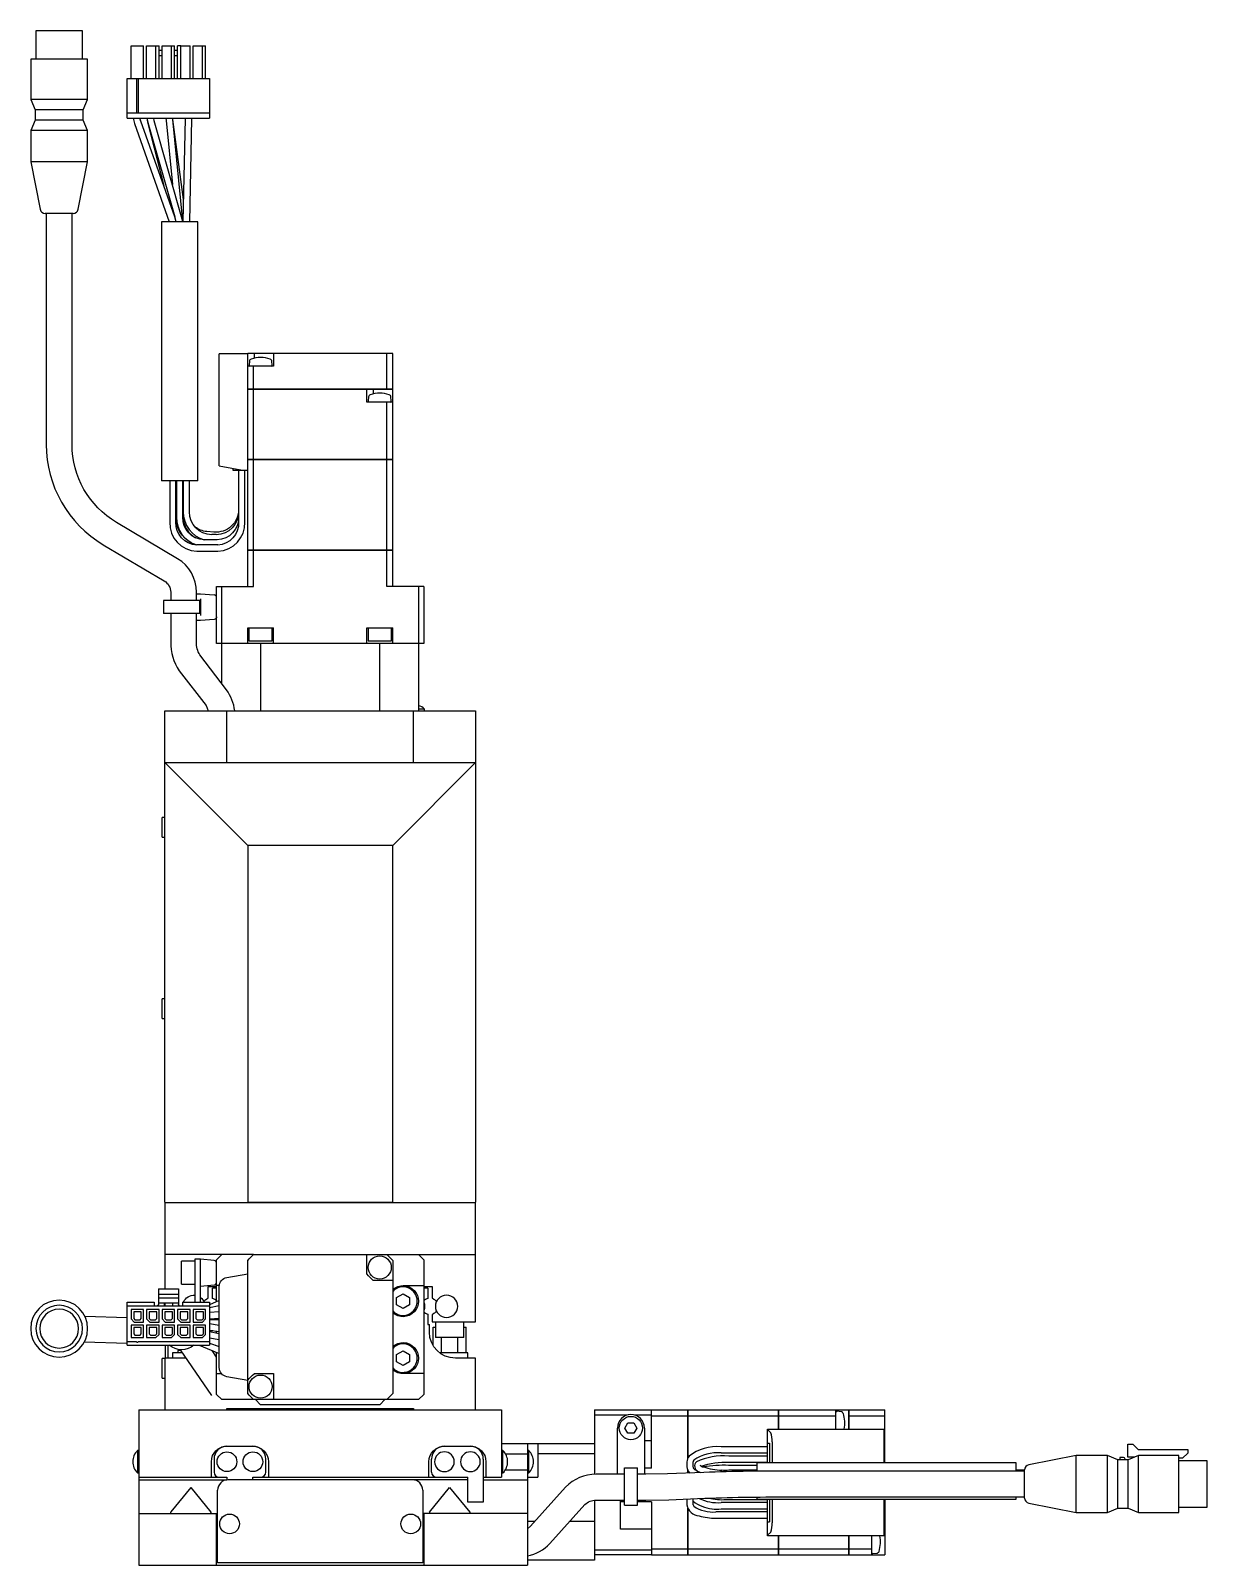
# Model space of a CAD drawing. Extents: x 0 to 994, y -8 to 791.
# Drawn here: x 767.3 to 994.5, y 253.1 to 549.4 of the extents above; entities that cross this region are included whole.
import ezdxf

# ---------------------------------------------------------------- set-up
doc = ezdxf.new("R2010")
doc.units = 0
doc.header["$LTSCALE"] = 0.5
doc.layers.add('MSM_CONTINUOUS', color=7, linetype='CONTINUOUS')

msp = doc.modelspace()

# ---------------------------------------------------------------- linework, layer by layer
at = {"layer": 'MSM_CONTINUOUS'}
for p, q in [((777.28, 549.44), (768.28, 549.44)), ((768.28, 549.44), (768.28, 543.94)), ((777.28, 543.94), (777.28, 549.44)), ((786.66, 546.54), (789.06, 546.54)), ((786.66, 540.19), (786.66, 546.54)), ((789.06, 540.19), (789.06, 546.54)), ((789.66, 540.19), (789.66, 546.54)), ((789.66, 546.54), (791.46, 546.54)), ((791.46, 540.19), (791.46, 546.54)), ((791.46, 546.54), (792.06, 546.54)), ((792.06, 540.19), (792.06, 546.54)), ((792.06, 545.65), (792.66, 545.65)), ((792.66, 546.54), (794.46, 546.54)), ((792.66, 540.19), (792.66, 546.54)), ((794.46, 540.19), (794.46, 546.54)), ((794.46, 546.54), (795.06, 546.54)), ((795.06, 540.19), (795.06, 546.54)), ((795.06, 545.65), (795.66, 545.65)), ((795.66, 540.19), (795.66, 546.54)), ((796.26, 546.54), (795.66, 546.54)), ((796.26, 540.19), (796.26, 546.54)), ((796.26, 546.54), (798.06, 546.54)), ((798.06, 540.19), (798.06, 546.54)), ((798.66, 546.54), (800.46, 546.54)), ((798.66, 540.19), (798.66, 546.54)), ((800.46, 540.19), (800.46, 546.54)), ((800.46, 546.54), (801.06, 546.54)), ((801.06, 540.19), (801.06, 546.54)), ((778.28, 543.94), (767.28, 543.94)), ((767.28, 543.94), (767.28, 536.14)), ((778.28, 536.14), (778.28, 543.94)), ((792.06, 544.65), (792.66, 544.65)), ((795.06, 544.65), (795.66, 544.65)), ((785.93, 532.54), (785.93, 540.19)), ((785.93, 540.19), (801.78, 540.19)), ((787.71, 540.19), (787.71, 533.56)), ((788.01, 540.19), (788.01, 533.56)), ((801.78, 540.19), (801.78, 532.54)), ((778.28, 536.14), (767.28, 536.14)), ((767.28, 536.14), (768.13, 534.14)), ((777.43, 534.14), (768.13, 534.14)), ((768.13, 534.14), (768.13, 532.14)), ((777.43, 534.14), (778.28, 536.14)), ((777.43, 532.14), (777.43, 534.14)), ((785.93, 533.56), (801.78, 533.56)), ((768.13, 532.14), (767.28, 530.14)), ((777.43, 532.14), (768.13, 532.14)), ((778.28, 530.14), (777.43, 532.14)), ((785.93, 532.54), (801.78, 532.54)), ((787.04, 532.55), (787.31, 531.51)), ((787.31, 531.51), (794.04, 512.54)), ((788.53, 531.94), (788.37, 532.54)), ((788.53, 531.93), (788.37, 532.54)), ((795.09, 513.47), (788.53, 531.94)), ((789.71, 532.54), (789.85, 531.78)), ((789.72, 532.54), (789.9, 531.69)), ((789.85, 531.78), (792.96, 519.47)), ((789.9, 531.69), (795.09, 513.48)), ((791.15, 532.04), (791.04, 532.54)), ((796.68, 512.62), (791.15, 532.04)), ((793.39, 532.54), (793.42, 532.13)), ((793.42, 532.13), (794.66, 519.72)), ((794.71, 532.26), (794.69, 532.54)), ((794.72, 532.3), (794.69, 532.54)), ((796.67, 512.66), (794.71, 532.26)), ((796.77, 516.84), (794.72, 532.3)), ((797.08, 532.46), (796.68, 512.62)), ((797.08, 532.54), (797.08, 532.46)), ((797.08, 532.54), (797.08, 532.39)), ((797.98, 512.54), (798.38, 532.43)), ((798.38, 532.43), (798.38, 532.54)), ((778.28, 530.14), (767.28, 530.14)), ((767.28, 530.14), (767.28, 524.14)), ((778.28, 524.14), (778.28, 530.14)), ((778.28, 524.14), (767.28, 524.14)), ((767.28, 524.14), (769.09, 514.95)), ((776.47, 514.95), (778.28, 524.14)), ((775.49, 514.14), (770.07, 514.14)), ((770.28, 514.14), (770.28, 469.53)), ((775.28, 469.53), (775.28, 514.14)), ((795.38, 512.54), (795.09, 513.47)), ((796.69, 512.54), (796.68, 512.62)), ((799.53, 512.54), (792.53, 512.54)), ((792.53, 512.54), (792.53, 462.54)), ((799.53, 462.54), (799.53, 512.54)), ((803.68, 465.4), (803.68, 487.04)), ((809.18, 487.04), (803.68, 487.04)), ((809.18, 449.14), (809.18, 487.14)), ((837.18, 487.14), (809.18, 487.14)), ((810.43, 487.14), (810.43, 486.2)), ((814.18, 487.14), (814.18, 484.64)), ((836.02, 480.25), (836.02, 487.14)), ((837.18, 480.25), (837.18, 487.14)), ((814.18, 484.64), (809.18, 484.64)), ((809.52, 485.61), (809.45, 484.85)), ((810.33, 480.25), (810.33, 484.64)), ((813.91, 484.85), (813.84, 485.61)), ((809.18, 480.25), (837.18, 480.25)), ((837.18, 480.24), (809.18, 480.24)), ((809.19, 480.24), (809.19, 480.25)), ((810.33, 466.64), (810.33, 480.24)), ((810.34, 480.24), (810.34, 480.25)), ((832.18, 477.74), (832.18, 480.24)), ((833.43, 480.24), (833.43, 479.31)), ((836.01, 480.24), (836.01, 480.25)), ((837.17, 480.24), (837.17, 480.25)), ((837.18, 466.64), (837.18, 480.24)), ((837.18, 477.74), (832.18, 477.74)), ((832.52, 478.72), (832.45, 477.96)), ((836.02, 466.64), (836.02, 477.74)), ((836.91, 477.96), (836.84, 478.72)), ((803.68, 465.4), (808.58, 464.54)), ((809.18, 466.64), (837.18, 466.64)), ((837.18, 466.63), (809.18, 466.63)), ((809.19, 466.64), (809.19, 466.63)), ((810.33, 449.14), (810.33, 466.63)), ((810.34, 466.64), (810.34, 466.63)), ((836.01, 466.64), (836.01, 466.63)), ((836.02, 449.14), (836.02, 466.63)), ((837.17, 466.64), (837.17, 466.63)), ((837.18, 449.14), (837.18, 466.63)), ((799.53, 462.54), (792.53, 462.54)), ((794.13, 462.54), (794.13, 454.54)), ((795.33, 454.54), (795.33, 462.54)), ((795.43, 462.54), (795.43, 455.54)), ((796.63, 455.54), (796.63, 462.54)), ((796.73, 462.54), (796.73, 455.54)), ((797.93, 456.54), (797.93, 462.54)), ((806.38, 464.54), (806.38, 464.93)), ((809.18, 464.54), (806.38, 464.54)), ((807.43, 464.54), (807.43, 454.54)), ((808.63, 454.54), (808.63, 464.54)), ((807.43, 457.02), (807.42, 456.78)), ((795.64, 447.49), (783.85, 454.48)), ((795.53, 454), (795.76, 453.59)), ((796.79, 454.8), (796.63, 456.04)), ((796.73, 455.54), (796.79, 454.78)), ((803.27, 451.14), (800.79, 451.14)), ((802.66, 452.61), (801.28, 452.74)), ((803.12, 452.14), (802.24, 452.14)), ((781.3, 450.18), (793.08, 443.19)), ((799.33, 450.15), (799.37, 450.14)), ((803.43, 450.14), (799.33, 450.14)), ((799.33, 448.94), (803.43, 448.94)), ((809.18, 449.14), (837.18, 449.14)), ((809.18, 442.14), (809.18, 449.13)), ((837.18, 449.13), (809.18, 449.13)), ((809.19, 449.14), (809.19, 449.13)), ((810.33, 442.14), (810.33, 449.13)), ((810.34, 449.14), (810.34, 449.13)), ((836.01, 449.14), (836.01, 449.13)), ((836.02, 442.14), (836.02, 449.13)), ((837.17, 449.14), (837.17, 449.13)), ((837.18, 442.14), (837.18, 449.13)), ((803.18, 431.14), (803.18, 442.14)), ((803.18, 442.14), (810.33, 442.14)), ((804.18, 423.38), (804.18, 442.14)), ((843.18, 442.14), (836.02, 442.14)), ((842.18, 442.14), (842.18, 418.14)), ((843.18, 442.14), (843.18, 431.14)), ((799.91, 439.39), (792.91, 439.39)), ((792.91, 439.39), (792.91, 436.89)), ((794.31, 441.04), (794.31, 439.39)), ((799.31, 439.39), (799.31, 441.04)), ((799.31, 440.74), (800.08, 440.74)), ((799.91, 436.89), (799.91, 439.39)), ((800.08, 440.74), (802.72, 440.51)), ((800.08, 439.74), (800.08, 436.53)), ((799.91, 436.89), (792.91, 436.89)), ((794.31, 436.89), (794.31, 431.41)), ((799.31, 431.41), (799.31, 436.89)), ((802.72, 435.77), (800.08, 435.54)), ((800.08, 435.54), (799.31, 435.54)), ((809.18, 434.14), (814.18, 434.14)), ((809.18, 431.14), (809.18, 434.14)), ((809.43, 434.14), (809.43, 431.64)), ((813.93, 431.64), (813.93, 434.14)), ((814.18, 431.14), (814.18, 434.14)), ((832.18, 434.14), (837.18, 434.14)), ((832.18, 431.14), (832.18, 434.14)), ((832.43, 434.14), (832.43, 431.64)), ((836.93, 431.64), (836.93, 434.14)), ((837.18, 431.14), (837.18, 434.14)), ((843.18, 431.14), (803.18, 431.14)), ((809.43, 431.64), (813.93, 431.64)), ((811.68, 431.14), (811.68, 418.14)), ((832.43, 431.64), (836.93, 431.64)), ((834.68, 418.14), (834.68, 431.14)), ((805.12, 422.16), (799.94, 428.91)), ((795.97, 425.87), (801.15, 419.12)), ((793.18, 418.14), (853.18, 418.14)), ((793.18, 323.24), (793.18, 418.14)), ((801.15, 419.12), (801.58, 418.14)), ((805.18, 408.14), (805.18, 418.14)), ((841.18, 408.14), (841.18, 418.14)), ((843.33, 418.43), (842.18, 418.43)), ((843.33, 418.14), (843.33, 418.43)), ((853.18, 418.14), (853.18, 323.24)), ((809.18, 392.14), (793.18, 408.14)), ((793.18, 408.14), (853.18, 408.14)), ((853.18, 408.14), (837.18, 392.14)), ((792.68, 393.74), (792.68, 397.54)), ((793.18, 397.54), (792.68, 397.54)), ((792.68, 393.74), (793.18, 393.74)), ((837.18, 392.14), (809.18, 392.14)), ((809.18, 392.14), (809.18, 323.24)), ((837.18, 323.24), (837.18, 392.14)), ((792.68, 358.74), (792.68, 362.54)), ((793.18, 362.54), (792.68, 362.54)), ((792.68, 358.74), (793.18, 358.74)), ((793.18, 323.24), (793.28, 323.14)), ((853.18, 323.14), (793.18, 323.14)), ((793.18, 323.14), (793.18, 306.52)), ((809.08, 323.14), (809.18, 323.24)), ((809.18, 323.24), (837.18, 323.24)), ((837.18, 323.24), (837.28, 323.14)), ((853.08, 323.14), (853.18, 323.24)), ((853.18, 300.14), (853.18, 323.14)), ((810.33, 313.14), (793.18, 313.14)), ((796.38, 307.39), (796.38, 311.89)), ((798.98, 311.89), (796.38, 311.89)), ((798.98, 312.24), (798.98, 303.95)), ((800.08, 312.24), (798.98, 312.24)), ((800.08, 303.95), (800.08, 312.24)), ((802.72, 312.01), (800.08, 312.24)), ((804.18, 313.14), (803.18, 312.14)), ((803.18, 304.03), (803.18, 312.14)), ((809.18, 286.29), (809.18, 311.98)), ((810.33, 313.14), (836.02, 313.14)), ((832.18, 309.39), (832.18, 313.14)), ((836.02, 313.14), (853.18, 313.14)), ((837.18, 311.98), (837.18, 286.29)), ((843.18, 312.14), (842.18, 313.14)), ((843.18, 312.14), (843.18, 286.14)), ((805.17, 308.73), (809.18, 309.44)), ((791.93, 306.52), (791.93, 303.49)), ((791.93, 306.52), (795.79, 306.52)), ((791.93, 305.5), (795.79, 305.5)), ((795.79, 306.52), (795.79, 303.49)), ((796.38, 307.39), (798.98, 307.39)), ((800.08, 307.04), (802.72, 307.27)), ((801.58, 306.94), (803.18, 306.94)), ((801.58, 304.75), (801.58, 306.94)), ((802.38, 304.67), (802.38, 306.64)), ((803.18, 306.64), (802.38, 306.64)), ((803.69, 307.14), (803.18, 307.14)), ((803.68, 291.32), (803.68, 306.96)), ((837.18, 308.14), (833.43, 308.14)), ((837.93, 304.86), (839.18, 305.58)), ((839.18, 307.14), (843.18, 307.14)), ((839.18, 305.58), (840.43, 304.86)), ((843.18, 306.94), (844.78, 306.94)), ((843.98, 306.64), (843.18, 306.64)), ((843.98, 306.64), (843.98, 304.67)), ((844.78, 306.94), (844.78, 304.75)), ((785.93, 295.67), (785.93, 303.95)), ((785.93, 303.95), (791.13, 303.95)), ((785.93, 303.24), (801.78, 303.24)), ((786.66, 302.51), (786.66, 300.71)), ((789.06, 302.51), (786.66, 302.51)), ((789.06, 300.11), (789.06, 302.51)), ((789.66, 302.51), (789.66, 300.71)), ((792.06, 302.51), (789.66, 302.51)), ((791.13, 303.95), (791.13, 303.24)), ((791.93, 304.8), (795.79, 304.8)), ((791.93, 303.8), (795.79, 303.8)), ((792.06, 300.11), (792.06, 302.51)), ((792.66, 302.51), (792.66, 300.71)), ((795.06, 302.51), (792.66, 302.51)), ((793.03, 303.8), (793.03, 303.24)), ((793.18, 303.8), (793.18, 303.24)), ((794.68, 303.8), (794.68, 303.24)), ((795.06, 300.11), (795.06, 302.51)), ((795.66, 302.51), (795.66, 300.71)), ((798.06, 302.51), (795.66, 302.51)), ((796.59, 303.95), (796.59, 303.24)), ((796.59, 303.95), (801.78, 303.95)), ((798.06, 300.11), (798.06, 302.51)), ((798.66, 302.51), (798.66, 300.11)), ((801.06, 302.51), (798.66, 302.51)), ((801.06, 300.71), (801.06, 302.51)), ((801.22, 304.54), (801.58, 304.75)), ((803.68, 304.24), (801.78, 303.43)), ((801.78, 303.95), (801.78, 295.67)), ((801.78, 302.89), (803.68, 303.31)), ((837.93, 303.42), (837.93, 304.86)), ((839.18, 302.69), (837.93, 303.42)), ((840.43, 303.42), (839.18, 302.69)), ((840.43, 304.86), (840.43, 303.42)), ((844.78, 304.75), (845.14, 304.54)), ((777.74, 301.21), (785.93, 300.99)), ((786.66, 300.71), (787.26, 300.11)), ((786.66, 299.51), (786.66, 297.11)), ((789.06, 299.51), (786.66, 299.51)), ((787.17, 302.06), (787.17, 300.81)), ((788.64, 302.06), (787.17, 302.06)), ((787.17, 300.81), (787.42, 300.56)), ((787.26, 300.11), (789.06, 300.11)), ((787.42, 300.56), (788.39, 300.56)), ((788.39, 300.56), (788.64, 300.81)), ((788.64, 300.81), (788.64, 302.06)), ((789.06, 297.11), (789.06, 299.51)), ((789.66, 300.71), (790.26, 300.11)), ((789.66, 299.51), (789.66, 297.11)), ((792.06, 299.51), (789.66, 299.51)), ((790.17, 302.06), (790.17, 300.81)), ((791.64, 302.06), (790.17, 302.06)), ((790.17, 300.81), (790.42, 300.56)), ((790.26, 300.11), (792.06, 300.11)), ((790.42, 300.56), (791.39, 300.56)), ((791.39, 300.56), (791.64, 300.81)), ((791.64, 300.81), (791.64, 302.06)), ((792.06, 297.71), (792.06, 299.51)), ((792.66, 300.71), (793.26, 300.11)), ((792.66, 299.51), (792.66, 297.11)), ((795.06, 299.51), (792.66, 299.51)), ((793.17, 302.06), (793.17, 300.81)), ((794.64, 302.06), (793.17, 302.06)), ((793.17, 300.81), (793.42, 300.56)), ((793.26, 300.11), (795.06, 300.11)), ((793.42, 300.56), (794.39, 300.56)), ((794.39, 300.56), (794.64, 300.81)), ((794.64, 300.81), (794.64, 302.06)), ((795.06, 297.71), (795.06, 299.51)), ((795.66, 300.71), (796.26, 300.11)), ((795.66, 299.51), (795.66, 297.71)), ((798.06, 299.51), (795.66, 299.51)), ((796.17, 302.06), (796.17, 300.81)), ((797.64, 302.06), (796.17, 302.06)), ((796.17, 300.81), (796.42, 300.56)), ((796.26, 300.11), (798.06, 300.11)), ((796.42, 300.56), (797.39, 300.56)), ((797.39, 300.56), (797.64, 300.81)), ((797.64, 300.81), (797.64, 302.06)), ((798.06, 297.11), (798.06, 299.51)), ((798.66, 300.11), (800.46, 300.11)), ((798.66, 299.51), (798.66, 297.11)), ((801.06, 299.51), (798.66, 299.51)), ((799.17, 302.06), (799.17, 300.81)), ((800.64, 302.06), (799.17, 302.06)), ((799.17, 300.81), (799.42, 300.56)), ((799.42, 300.56), (800.39, 300.56)), ((800.39, 300.56), (800.64, 300.81)), ((801.06, 300.71), (800.46, 300.11)), ((800.64, 300.81), (800.64, 302.06)), ((801.06, 297.71), (801.06, 299.51)), ((803.66, 302.07), (801.78, 301.92)), ((801.78, 300.71), (803.68, 300.87)), ((803.68, 300.55), (801.78, 300.51)), ((803.68, 299.47), (801.78, 299.75)), ((803.18, 300.83), (803.18, 300.54)), ((843.98, 301.6), (843.98, 299.64)), ((843.98, 299.64), (844.28, 299.64)), ((844.28, 298.14), (844.28, 299.64)), ((845.14, 301.74), (844.78, 301.53)), ((844.78, 301.53), (844.78, 300.14)), ((844.78, 300.14), (853.18, 300.14)), ((845.43, 300.14), (845.43, 297.14)), ((850.93, 297.14), (850.93, 300.14)), ((785.93, 296.38), (787.71, 296.38)), ((786.66, 297.11), (789.06, 297.11)), ((787.17, 299.06), (787.17, 297.81)), ((788.64, 299.06), (787.17, 299.06)), ((787.17, 297.81), (787.42, 297.56)), ((787.42, 297.56), (788.39, 297.56)), ((787.71, 296.28), (787.71, 296.38)), ((788.01, 296.38), (801.78, 296.38)), ((788.01, 296.38), (788.01, 296.28)), ((788.39, 297.56), (788.64, 297.81)), ((788.64, 297.81), (788.64, 299.06)), ((789.66, 297.11), (791.46, 297.11)), ((790.17, 299.06), (790.17, 297.81)), ((791.64, 299.06), (790.17, 299.06)), ((790.17, 297.81), (790.42, 297.56)), ((790.42, 297.56), (791.39, 297.56)), ((791.39, 297.56), (791.64, 297.81)), ((791.46, 297.11), (792.06, 297.71)), ((791.64, 297.81), (791.64, 299.06)), ((792.66, 297.11), (794.46, 297.11)), ((793.17, 299.06), (793.17, 297.81)), ((794.64, 299.06), (793.17, 299.06)), ((793.17, 297.81), (793.42, 297.56)), ((793.42, 297.56), (794.39, 297.56)), ((794.39, 297.56), (794.64, 297.81)), ((794.46, 297.11), (795.06, 297.71)), ((794.64, 297.81), (794.64, 299.06)), ((796.26, 297.11), (795.66, 297.71)), ((796.17, 299.06), (796.17, 297.81)), ((797.64, 299.06), (796.17, 299.06)), ((796.17, 297.81), (796.42, 297.56)), ((796.26, 297.11), (798.06, 297.11)), ((796.42, 297.56), (797.39, 297.56)), ((797.39, 297.56), (797.64, 297.81)), ((797.64, 297.81), (797.64, 299.06)), ((798.66, 297.11), (800.46, 297.11)), ((799.17, 299.06), (799.17, 297.81)), ((800.64, 299.06), (799.17, 299.06)), ((799.17, 297.81), (799.42, 297.56)), ((799.42, 297.56), (800.39, 297.56)), ((800.39, 297.56), (800.64, 297.81)), ((800.46, 297.11), (801.06, 297.71)), ((800.64, 297.81), (800.64, 299.06)), ((801.78, 298.54), (803.68, 298.26)), ((802.43, 298.44), (801.78, 298.39)), ((801.78, 298.25), (803.68, 297.88)), ((803.7, 296.66), (801.78, 297.02)), ((802.08, 298.41), (802.08, 298.19)), ((803.18, 297.98), (803.18, 298.33)), ((845, 295.55), (845, 299.14)), ((845, 299.14), (845.43, 299.14)), ((850.93, 297.14), (845.43, 297.14)), ((846.59, 294.14), (846.59, 297.14)), ((849.77, 294.14), (849.77, 297.14)), ((850.93, 299.14), (851.36, 299.14)), ((851.36, 294.14), (851.36, 299.14)), ((785.93, 295.99), (777.61, 296.21)), ((785.93, 295.67), (801.78, 295.67)), ((793.28, 293.14), (793.28, 295.67)), ((793.78, 295.67), (793.78, 293.14)), ((796.57, 294.14), (794.68, 294.14)), ((794.68, 294.14), (794.68, 293.14)), ((795.68, 294.64), (795.68, 294.14)), ((796.23, 294.64), (795.68, 294.64)), ((796.15, 294.75), (802.22, 285.92)), ((799.83, 295.67), (803.68, 294.03)), ((801.78, 296.01), (803.68, 295.4)), ((803.18, 293.35), (802.31, 294.62)), ((803.66, 295.35), (803.05, 295.61)), ((803.18, 295.55), (803.18, 295.56)), ((803.18, 286.14), (803.18, 294.25)), ((837.93, 293.86), (839.18, 294.58)), ((837.93, 292.42), (837.93, 293.86)), ((839.18, 294.58), (840.43, 293.86)), ((840.43, 293.86), (840.43, 292.42)), ((851.68, 294.14), (846.28, 294.14)), ((851.68, 293.14), (851.68, 294.14)), ((792.68, 289.24), (792.68, 293.04)), ((793.18, 293.04), (792.68, 293.04)), ((793.18, 293.14), (793.18, 283.14)), ((797.08, 293.14), (793.18, 293.14)), ((839.18, 291.69), (837.93, 292.42)), ((840.43, 292.42), (839.18, 291.69)), ((853.18, 293.14), (849.28, 293.14)), ((853.18, 283.14), (853.18, 293.14)), ((792.68, 289.24), (793.18, 289.24)), ((803.18, 290.14), (804.12, 290.14)), ((809.18, 288.84), (805.17, 289.55)), ((810.43, 290.14), (814.18, 290.14)), ((814.18, 290.14), (814.18, 285.14)), ((843.18, 290.14), (839.18, 290.14)), ((803.18, 286.14), (804.18, 285.14)), ((810.33, 285.14), (804.18, 285.14)), ((836.02, 285.14), (810.33, 285.14)), ((810.68, 285.14), (811.68, 284.14)), ((834.68, 284.14), (835.68, 285.14)), ((842.18, 285.14), (836.02, 285.14)), ((842.18, 285.14), (843.18, 286.14)), ((788.18, 283.14), (858.18, 283.14)), ((788.18, 283.14), (788.18, 253.14)), ((805.18, 283.44), (841.18, 283.44)), ((805.18, 283.14), (805.18, 283.44)), ((834.68, 284.14), (811.68, 284.14)), ((841.18, 283.44), (841.18, 283.14)), ((858.18, 283.14), (858.18, 270.14)), ((876.18, 283.14), (876.18, 270.7)), ((876.18, 283.14), (887.18, 283.14)), ((882.47, 282.14), (876.18, 282.14)), ((887.18, 282.14), (883.89, 282.14)), ((887.18, 271.9), (887.18, 283.14)), ((887.18, 283.14), (894.17, 283.14)), ((887.18, 281.98), (894.17, 281.98)), ((894.17, 273.85), (894.17, 283.14)), ((894.18, 283.13), (894.17, 283.13)), ((894.18, 281.99), (894.17, 281.99)), ((894.18, 283.14), (911.67, 283.14)), ((894.18, 283.14), (894.18, 273.86)), ((894.18, 281.98), (911.67, 281.98)), ((911.67, 279.44), (911.67, 283.14)), ((911.68, 283.13), (911.67, 283.13)), ((911.68, 281.99), (911.67, 281.99)), ((911.68, 283.14), (911.68, 279.44)), ((911.68, 283.14), (925.28, 283.14)), ((911.68, 281.98), (922.78, 281.98)), ((922.78, 279.44), (922.78, 283.14)), ((923.76, 282.8), (923, 282.87)), ((925.28, 279.44), (925.28, 283.14)), ((925.28, 283.13), (925.29, 283.13)), ((925.28, 281.99), (925.29, 281.99)), ((925.29, 283.14), (925.29, 279.44)), ((925.29, 283.14), (932.18, 283.14)), ((925.29, 281.98), (932.18, 281.98)), ((932.18, 272.91), (932.18, 283.14)), ((880.58, 270.71), (880.58, 279.64)), ((882.02, 279.64), (882.6, 280.64)), ((882.6, 278.64), (882.02, 279.64)), ((882.6, 280.64), (883.76, 280.64)), ((883.76, 278.64), (882.6, 278.64)), ((883.76, 280.64), (884.33, 279.64)), ((884.33, 279.64), (883.76, 278.64)), ((885.78, 279.64), (885.78, 270.71)), ((909.58, 279.44), (932.08, 279.44)), ((909.58, 272.91), (909.58, 279.44)), ((909.58, 279.33), (910.18, 278.73)), ((932.08, 272.91), (932.08, 279.44)), ((805.18, 276.14), (810.18, 276.14)), ((847.18, 276.14), (852.18, 276.14)), ((858.18, 276.64), (876.18, 276.64)), ((863.18, 276.64), (863.18, 253.14)), ((865.18, 276.64), (865.18, 270.14)), ((887.18, 277.14), (885.78, 277.14)), ((909.58, 276.04), (900.58, 276.04)), ((909.58, 276.74), (909.97, 276.74)), ((909.97, 276.74), (909.97, 272.91)), ((910.44, 276.96), (910.44, 272.91)), ((979.13, 273.99), (979.13, 276.52)), ((979.13, 276.52), (980.13, 276.52)), ((980.13, 276.52), (981.15, 275.5)), ((787.89, 275.29), (787.89, 270.99)), ((788.18, 275.29), (787.89, 275.29)), ((802.18, 270.14), (802.18, 273.14)), ((802.68, 273.64), (802.68, 271.14)), ((812.68, 271.14), (812.68, 273.64)), ((813.18, 273.14), (813.18, 270.14)), ((844.18, 270.14), (844.18, 273.14)), ((844.68, 271.14), (844.68, 273.64)), ((854.68, 273.64), (854.68, 265.34)), ((855.18, 273.14), (855.18, 270.14)), ((858.47, 275.29), (858.18, 275.29)), ((858.47, 270.99), (858.47, 275.29)), ((858.96, 274.67), (863.18, 274.67)), ((863.47, 275.29), (863.18, 275.29)), ((863.47, 270.99), (863.47, 275.29)), ((876.18, 274.64), (865.18, 274.64)), ((893.98, 273.09), (893.98, 272.13)), ((895.18, 272.12), (895.18, 273.09)), ((900.58, 274.84), (909.58, 274.84)), ((909.58, 274.24), (902.06, 274.24)), ((902.06, 273.04), (909.58, 273.04)), ((907.58, 271.31), (907.58, 272.91)), ((957.58, 272.91), (907.58, 272.91)), ((957.58, 271.34), (957.58, 272.91)), ((969.18, 274.34), (959.99, 272.53)), ((969.18, 263.34), (969.18, 274.34)), ((975.18, 274.34), (969.18, 274.34)), ((975.18, 263.34), (975.18, 274.34)), ((977.18, 273.49), (975.18, 274.34)), ((977.18, 264.19), (977.18, 273.49)), ((979.18, 273.49), (977.18, 273.49)), ((977.58, 273.95), (977.58, 273.49)), ((978.3, 273.95), (977.58, 273.95)), ((978.6, 273.49), (978.6, 273.65)), ((980.36, 273.99), (979.13, 273.99)), ((981.18, 274.34), (979.18, 273.49)), ((979.18, 264.19), (979.18, 273.49)), ((981.15, 275.5), (990.69, 275.5)), ((981.18, 263.34), (981.18, 274.34)), ((988.98, 274.34), (981.18, 274.34)), ((988.98, 263.34), (988.98, 274.34)), ((989.69, 273.8), (988.98, 273.8)), ((994.48, 273.34), (988.98, 273.34)), ((990.69, 274.8), (989.69, 273.8)), ((990.69, 275.5), (990.69, 274.8)), ((994.48, 264.34), (994.48, 273.34)), ((787.89, 270.99), (788.18, 270.99)), ((788.18, 270.14), (805.18, 270.14)), ((788.18, 269.64), (805.18, 269.64)), ((805.18, 270.14), (805.18, 269.63)), ((851.68, 269.64), (805.38, 269.64)), ((810.18, 269.64), (810.18, 270.14)), ((810.18, 270.14), (851.68, 270.14)), ((851.68, 265.34), (851.68, 270.14)), ((854.68, 270.14), (858.18, 270.14)), ((854.68, 269.64), (863.18, 269.64)), ((858.18, 270.99), (858.47, 270.99)), ((858.96, 271.6), (863.18, 271.6)), ((863.18, 270.99), (863.47, 270.99)), ((863.18, 270.14), (865.18, 270.14)), ((881.93, 270.71), (876.45, 270.71)), ((881.93, 271.98), (884.43, 271.98)), ((881.93, 271.72), (881.93, 271.98)), ((881.93, 264.74), (881.93, 271.72)), ((884.43, 271.72), (884.43, 271.98)), ((884.43, 264.74), (884.43, 271.72)), ((886.08, 270.71), (884.43, 270.71)), ((887.18, 271.9), (885.78, 271.9)), ((890.27, 270.77), (886.08, 270.71)), ((897.26, 271.08), (890.27, 270.77)), ((894.17, 270.94), (894.17, 271.49)), ((894.18, 271.46), (894.18, 270.94)), ((895.5, 272.1), (895.51, 272.06)), ((895.51, 272.06), (895.59, 271.86)), ((896.7, 272.31), (896.64, 272.47)), ((907.58, 272.44), (902.04, 272.44)), ((902.16, 271.48), (902.12, 271.48)), ((907.58, 271.48), (902.13, 271.48)), ((959.18, 271.34), (914.57, 271.34)), ((959.18, 271.55), (957.58, 271.53)), ((959.18, 266.13), (959.18, 271.55)), ((798.18, 268.14), (794.33, 263.44)), ((798.18, 268.14), (802.06, 263.37)), ((803.38, 253.64), (803.38, 267.64)), ((842.98, 267.64), (842.98, 253.64)), ((844.31, 263.4), (848.18, 268.14)), ((848.18, 268.14), (852.05, 263.4)), ((870.57, 268.2), (863.82, 260.68)), ((854.68, 265.34), (851.68, 265.34)), ((867.54, 257.34), (874.29, 264.87)), ((876.18, 265.7), (876.18, 254.14)), ((876.45, 265.71), (881.93, 265.71)), ((881.18, 260.14), (881.18, 265.71)), ((881.93, 265.37), (881.18, 265.37)), ((881.93, 264.74), (884.43, 264.74)), ((884.43, 265.71), (886.08, 265.71)), ((887.18, 265.37), (884.43, 265.37)), ((886.08, 265.71), (890.49, 265.77)), ((887.18, 265.37), (887.18, 255.14)), ((890.49, 265.77), (897.48, 266.08)), ((893.98, 265.93), (893.98, 264.79)), ((894.17, 255.14), (894.17, 264.19)), ((894.18, 264.17), (894.18, 255.14)), ((895.18, 264.79), (895.18, 265.98)), ((909.58, 265.24), (900.58, 265.24)), ((900.58, 264.04), (909.58, 264.04)), ((901.58, 265.84), (909.58, 265.84)), ((907.58, 265.91), (907.58, 266.31)), ((907.58, 265.91), (957.58, 265.91)), ((909.58, 258.84), (909.58, 265.91)), ((909.97, 265.91), (909.97, 261.54)), ((910.44, 265.91), (910.44, 261.32)), ((914.57, 266.34), (959.18, 266.34)), ((932.08, 258.84), (932.08, 265.91)), ((932.18, 265.91), (932.18, 255.14)), ((957.58, 265.91), (957.58, 266.34)), ((959.99, 265.14), (969.18, 263.34)), ((975.18, 263.34), (977.18, 264.19)), ((977.18, 264.19), (979.18, 264.19)), ((979.18, 264.19), (981.18, 263.34)), ((988.98, 264.34), (994.48, 264.34)), ((788.18, 263.14), (803.38, 263.14)), ((794.28, 263.26), (794.44, 263.14)), ((794.28, 263.26), (794.44, 263.14)), ((801.92, 263.14), (802.08, 263.26)), ((801.92, 263.14), (802.08, 263.26)), ((802.06, 263.37), (802.08, 263.26)), ((803.18, 253.14), (803.18, 263.14)), ((863.18, 263.14), (842.98, 263.14)), ((843.18, 263.14), (843.18, 253.14)), ((844.28, 263.26), (844.44, 263.14)), ((844.28, 263.26), (844.44, 263.14)), ((851.92, 263.14), (852.08, 263.26)), ((851.92, 263.14), (852.08, 263.26)), ((852.05, 263.4), (852.08, 263.26)), ((863.18, 261.64), (864.68, 261.64)), ((871.4, 261.64), (876.18, 261.64)), ((909.58, 263.44), (899.58, 263.44)), ((899.58, 262.24), (909.58, 262.24)), ((909.58, 261.54), (909.97, 261.54)), ((969.18, 263.34), (975.18, 263.34)), ((981.18, 263.34), (988.98, 263.34)), ((863.82, 260.68), (863.18, 260.2)), ((887.18, 260.14), (881.18, 260.14)), ((910.18, 259.55), (909.58, 258.94)), ((932.08, 258.84), (909.58, 258.84)), ((911.67, 255.14), (911.67, 258.84)), ((911.68, 258.84), (911.68, 255.14)), ((925.28, 255.14), (925.28, 258.84)), ((925.29, 258.84), (925.29, 255.14)), ((929.68, 255.14), (929.68, 258.84)), ((932.08, 258.89), (932.18, 258.89)), ((876.18, 256.14), (887.18, 256.14)), ((887.18, 255.14), (876.18, 255.14)), ((887.18, 256.29), (894.17, 256.29)), ((887.18, 255.14), (894.17, 255.14)), ((894.18, 256.3), (894.17, 256.3)), ((894.18, 255.15), (894.17, 255.15)), ((894.18, 256.29), (911.67, 256.29)), ((894.18, 255.14), (911.67, 255.14)), ((911.68, 256.3), (911.67, 256.3)), ((911.68, 255.15), (911.67, 255.15)), ((911.68, 256.29), (925.28, 256.29)), ((911.68, 255.14), (925.28, 255.14)), ((925.28, 256.3), (925.29, 256.3)), ((925.28, 255.15), (925.29, 255.15)), ((925.29, 256.29), (929.68, 256.29)), ((925.29, 255.14), (932.18, 255.14)), ((929.89, 255.41), (930.65, 255.47)), ((788.18, 253.14), (863.18, 253.14)), ((803.38, 254.64), (803.18, 254.64)), ((842.98, 253.64), (803.38, 253.64)), ((843.18, 254.64), (842.98, 254.64)), ((876.18, 254.14), (863.18, 254.14))]:
    msp.add_line(p, q, dxfattribs=at)
for centre, radius in [((834.68, 310.64), 2.23), ((811.68, 287.64), 2.23), ((883.18, 279.64), 2.25), ((805.18, 273.14), 1.9), ((810.18, 273.14), 1.9), ((805.68, 261.14), 1.9), ((840.68, 261.14), 1.9)]:
    msp.add_circle(centre, radius, dxfattribs=at)
at = {"layer": 'MSM_CONTINUOUS', "extrusion": (0, 0, -1)}
for centre, radius in [((-847.58, 303.14), 2.15), ((-772.78, 298.84), 5.5), ((-772.78, 298.84), 4.5), ((-772.78, 298.84), 3.75), ((-847.18, 273.14), 1.9), ((-852.18, 273.14), 1.9)]:
    msp.add_circle(centre, radius, dxfattribs=at)
at = {"layer": 'MSM_CONTINUOUS'}
for centre, radius, start, end in [((770.07, 515.14), 1, 191.1187, 270), ((775.49, 515.14), 1, 270, 348.8813), ((810.01, 485.57), 0.5, 107.6292, 175), ((811.68, 480.33), 6, 72.3708, 107.6291), ((813.35, 485.57), 0.5, 5, 72.3708), ((809.65, 484.83), 0.2, 175, 251.8051), ((813.71, 484.83), 0.2, 288.1949, 5), ((832.65, 477.94), 0.2, 175, 270), ((833.01, 478.68), 0.5, 107.6292, 175), ((834.68, 473.44), 6, 72.3708, 107.6291), ((836.35, 478.68), 0.5, 5, 72.3708), ((836.71, 477.94), 0.2, 270, 5), ((792.78, 469.53), 22.5, 179.9968, 239.3272), ((802.32, 456.51), 5.59, 179.7079, 254.0685), ((799.53, 454.34), 5.41, 177.9067, 267.8727), ((801, 455.46), 5.57, 179.2277, 252.6191), ((801.69, 455.8), 5.01, 191.8479, 238.5331), ((803.22, 454.35), 5.41, 272.1863, 2.0343), ((791.81, 441.04), 7.5, 359.9978, 59.3281), ((802.68, 440.01), 0.5, 360, 85), ((803.6, 431.18), 9.29, 178.5737, 214.8576), ((798.14, 417.14), 8.59, 6.6876, 35.7521), ((841.18, 416.34), 3, 44.22, 70.5288), ((802.68, 311.51), 0.5, 0, 85), ((802.68, 307.77), 0.5, 275, 0), ((839.18, 304.14), 2.75, 223.3418, 136.6582), ((801.98, 303.14), 1.59, 40.8954, 75.406), ((844.38, 303.14), 1.59, 104.594, 139.1046), ((844.38, 303.14), 1.59, 220.8954, 255.406), ((839.18, 293.14), 2.75, 223.3418, 136.6582), ((883.18, 279.64), 2.6, 0, 180), ((922.98, 282.67), 0.2, 85, 180), ((923.72, 282.3), 0.5, 17.6292, 85), ((918.48, 280.64), 6, 348.463, 17.6292), ((905.94, 277.2), 4.51, 356.9565, 19.8759), ((805.18, 273.64), 2.5, 90, 180), ((810.18, 273.64), 2.5, 0, 90), ((847.18, 273.64), 2.5, 90, 180), ((852.18, 273.64), 2.5, 0, 90), ((899.82, 267.33), 8.74, 85.0197, 128.3235), ((789.98, 273.14), 3, 134.22, 225.78), ((856.38, 273.14), 3, 314.22, 45.7799), ((861.38, 273.14), 3, 314.22, 45.7799), ((895.7, 273.06), 1.72, 139.0024, 178.8954), ((895.8, 273.02), 0.622, 138.9031, 173.0608), ((899.83, 267.15), 7.72, 84.4381, 125.6687), ((896.45, 272.35), 0.978, 128.7039, 194.8652), ((901.14, 261.54), 12.73, 85.8454, 114.6186), ((978.3, 273.65), 0.3, 0, 90), ((803.68, 271.14), 1, 180, 270), ((805.38, 267.64), 2, 90, 180), ((811.68, 271.14), 1, 270, 0), ((840.98, 267.64), 2, 0, 90), ((845.68, 271.14), 1, 180, 270), ((876.34, 262.81), 7.9, 89.1704, 136.9119), ((896.69, 272.58), 2.75, 189.2724, 216.1549), ((896.04, 272.33), 0.889, 193.8661, 231.118), ((900, 279.02), 8.65, 238.5524, 247.0999), ((896.71, 272.31), 1.21, 201.8456, 229.7784), ((897.23, 272.97), 0.846, 231.4689, 266.9127), ((901.3, 245.58), 26.87, 88.4238, 98.8516), ((901.4, 285.24), 13.77, 252.1759, 267.1972), ((912.93, -196.17), 467.51, 89.7991, 91.9215), ((901.4, 285.24), 13.77, 272.9984, 272.9996), ((960.18, 271.55), 1, 101.1187, 180), ((896.54, 265.27), 2.6, 190.5511, 265.471), ((899.64, 271.24), 7.25, 231.9863, 263.6299), ((895.69, 264.9), 0.517, 191.8582, 224.7596), ((899.07, 270.28), 6.86, 236.8577, 274.2662), ((900.05, 273.94), 8.72, 245.0761, 273.4586), ((900.74, 276.77), 10.96, 256.5565, 274.385), ((899.71, 272.44), 8.45, 264.0847, 275.9153), ((960.18, 266.13), 1, 180, 258.8813), ((794.7, 263.24), 0.42, 152.6391, 177.6617), ((844.63, 263.25), 0.351, 155.7767, 178.8192), ((899.47, 273.63), 11.39, 254.0263, 270.5737), ((905.81, 261.1), 4.64, 340.4546, 2.713), ((925.37, 257.64), 6, 342.3708, 11.537), ((861.9, 262.54), 7.67, 279.6237, 317.3301), ((929.87, 255.61), 0.2, 198.1949, 275), ((930.61, 255.97), 0.5, 275, 342.3708)]:
    msp.add_arc(centre, radius, start, end, dxfattribs=at)
at = {"layer": 'MSM_CONTINUOUS', "extrusion": (0, 0, -1)}
for centre, radius, start, end in [((-792.78, 469.53), 17.5, 300.6743, 0.0039), ((-802.29, 456.49), 4.36, 270.6063, 0.5686), ((-803.04, 456.99), 4.39, 179.8692, 274.9179), ((-803.07, 456.49), 4.36, 179.4143, 269.4108), ((-799.55, 454.35), 4.22, 272.931, 2.4936), ((-800.78, 455.43), 5.45, 297.2984, 1.1091), ((-800.92, 455.42), 4.29, 271.6879, 1.5108), ((-801.66, 457.09), 4.37, 275.0458, 306.9461), ((-803.15, 455.42), 4.29, 178.4433, 268.358), ((-803.22, 454.35), 4.22, 177.4296, 267.1458), ((-791.81, 441.04), 2.5, 120.678, 180.0073), ((-802.68, 436.27), 0.5, 180, 265), ((-803.94, 431.25), 4.64, 329.639, 1.9447), ((-823.18, 299.14), 19, 42.5374, 47.4626), ((-823.18, 299.14), 19, 132.5374, 137.4636), ((-805.48, 306.96), 1.8, 360, 80), ((-846.23, 322.18), 19, 312.3336, 317.6664), ((-798.78, 303.14), 2.15, 22.1801, 95.3375), ((-839.18, 304.14), 3, 48.1897, 311.8103), ((-791.68, 303.49), 0.25, 180, 270), ((-796.04, 303.49), 0.25, 270, 360), ((-798.78, 303.14), 2.15, 127.2037, 157.8199), ((-802.09, 303.02), 1.75, 37.5649, 60), ((-841.18, 303.14), 2.15, 158.4711, 201.5289), ((-844.26, 303.02), 1.75, 120, 142.4351), ((-844.26, 303.25), 1.75, 217.5649, 240), ((-839.18, 293.14), 3, 48.1897, 311.8103), ((-849.28, 298.14), 5, 270, 0), ((-787.86, 296.28), 0.15, 180, 360), ((-796.41, 298.24), 3.5, 227.2067, 312.7933), ((-797.08, 298.14), 5, 267.9642, 270), ((-805.48, 291.32), 1.8, 280, 360), ((-823.23, 276.09), 19, 42.3336, 47.6664), ((-823.18, 299.14), 19, 312.5364, 317.4626), ((-823.18, 299.14), 19, 222.5364, 227.4636), ((-805.18, 273.14), 3, 0, 90), ((-810.18, 273.14), 3, 90, 180), ((-847.18, 273.14), 3, 0, 90), ((-852.18, 273.14), 3, 90, 180), ((-901.29, 259.28), 13.78, 70.6907, 93.2092), ((-901.38, 296.76), 25.29, 268.3223, 271.4809), ((-876.37, 262.72), 2.98, 45.8822, 91.5929), ((-912.83, -189.42), 455.77, 88.0704, 90.2196)]:
    msp.add_arc(centre, radius, start, end, dxfattribs=at)

doc.saveas('drawing.dxf')
